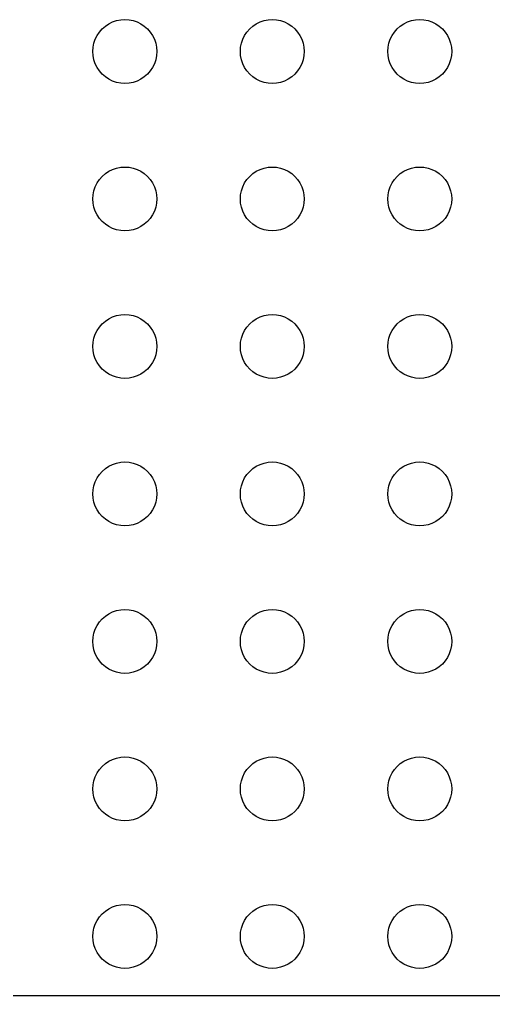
# Model space of a CAD drawing. Header units: metres. Extents: x -104 to 104, y -104 to 104.
# Drawn here: x -48.2 to 0, y -103.5 to -4.2 of the extents above; entities that cross this region are included whole.
import ezdxf

# ---------------------------------------------------------------- set-up
doc = ezdxf.new("R2010")
doc.units = ezdxf.units.M

msp = doc.modelspace()

# ---------------------------------------------------------------- linework, layer by layer
for p, q in [((-39.7981, -5.20189), (-39.4785, -4.9216)), ((-39.4785, -4.9216), (-39.125, -4.68541)), ((-39.125, -4.68541), (-38.7437, -4.49739)), ((-38.7437, -4.49739), (-38.3412, -4.36073)), ((-38.3412, -4.36073), (-37.9242, -4.2778)), ((-37.9242, -4.2778), (-37.5, -4.25)), ((-37.5, -4.25), (-37.0758, -4.2778)), ((-37.0758, -4.2778), (-36.6588, -4.36073)), ((-36.6588, -4.36073), (-36.2563, -4.49739)), ((-36.2563, -4.49739), (-35.875, -4.68541)), ((-35.875, -4.68541), (-35.5215, -4.9216)), ((-35.5215, -4.9216), (-35.2019, -5.20189)), ((-24.7981, -5.20189), (-24.4785, -4.9216)), ((-24.4785, -4.9216), (-24.125, -4.68541)), ((-24.125, -4.68541), (-23.7437, -4.49739)), ((-23.7437, -4.49739), (-23.3412, -4.36073)), ((-23.3412, -4.36073), (-22.9242, -4.2778)), ((-22.9242, -4.2778), (-22.5, -4.25)), ((-22.5, -4.25), (-22.0758, -4.2778)), ((-22.0758, -4.2778), (-21.6588, -4.36073)), ((-21.6588, -4.36073), (-21.2563, -4.49739)), ((-21.2563, -4.49739), (-20.875, -4.68541)), ((-20.875, -4.68541), (-20.5215, -4.9216)), ((-20.5215, -4.9216), (-20.2019, -5.20189)), ((-9.7981, -5.20189), (-9.47847, -4.9216)), ((-9.47847, -4.9216), (-9.125, -4.68541)), ((-9.125, -4.68541), (-8.74371, -4.49739)), ((-8.74371, -4.49739), (-8.34116, -4.36073)), ((-8.34116, -4.36073), (-7.92421, -4.2778)), ((-7.92421, -4.2778), (-7.5, -4.25)), ((-7.5, -4.25), (-7.07578, -4.2778)), ((-7.07578, -4.2778), (-6.65883, -4.36073)), ((-6.65883, -4.36073), (-6.25627, -4.49739)), ((-6.25627, -4.49739), (-5.875, -4.68541)), ((-5.875, -4.68541), (-5.52151, -4.9216)), ((-5.52151, -4.9216), (-5.20189, -5.20189)), ((-40.5026, -6.25627), (-40.3146, -5.875)), ((-40.3146, -5.875), (-40.0784, -5.52151)), ((-40.0784, -5.52151), (-39.7981, -5.20189)), ((-35.2019, -5.20189), (-34.9216, -5.52151)), ((-34.9216, -5.52151), (-34.6854, -5.875)), ((-34.6854, -5.875), (-34.4974, -6.25627)), ((-25.5026, -6.25627), (-25.3146, -5.875)), ((-25.3146, -5.875), (-25.0784, -5.52151)), ((-25.0784, -5.52151), (-24.7981, -5.20189)), ((-20.2019, -5.20189), (-19.9216, -5.52151)), ((-19.9216, -5.52151), (-19.6854, -5.875)), ((-19.6854, -5.875), (-19.4974, -6.25627)), ((-10.5026, -6.25627), (-10.3146, -5.875)), ((-10.3146, -5.875), (-10.0784, -5.52151)), ((-10.0784, -5.52151), (-9.7981, -5.20189)), ((-5.20189, -5.20189), (-4.9216, -5.52151)), ((-4.9216, -5.52151), (-4.68541, -5.875)), ((-4.68541, -5.875), (-4.49739, -6.25627)), ((-40.7222, -7.07578), (-40.6393, -6.65883)), ((-40.6393, -6.65883), (-40.5026, -6.25627)), ((-34.4974, -6.25627), (-34.3607, -6.65883)), ((-34.3607, -6.65883), (-34.2778, -7.07578)), ((-25.7222, -7.07578), (-25.6393, -6.65883)), ((-25.6393, -6.65883), (-25.5026, -6.25627)), ((-19.4974, -6.25627), (-19.3607, -6.65883)), ((-19.3607, -6.65883), (-19.2778, -7.07578)), ((-10.7222, -7.07578), (-10.6393, -6.65883)), ((-10.6393, -6.65883), (-10.5026, -6.25627)), ((-4.49739, -6.25627), (-4.36073, -6.65883)), ((-4.36073, -6.65883), (-4.2778, -7.07578)), ((-40.75, -7.5), (-40.7222, -7.07578)), ((-40.7222, -7.92421), (-40.75, -7.5)), ((-40.6393, -8.34116), (-40.7222, -7.92421)), ((-34.2778, -7.92421), (-34.3607, -8.34116)), ((-34.2778, -7.07578), (-34.25, -7.5)), ((-34.25, -7.5), (-34.2778, -7.92421)), ((-25.75, -7.5), (-25.7222, -7.07578)), ((-25.7222, -7.92421), (-25.75, -7.5)), ((-25.6393, -8.34116), (-25.7222, -7.92421)), ((-19.2778, -7.92421), (-19.3607, -8.34116)), ((-19.2778, -7.07578), (-19.25, -7.5)), ((-19.25, -7.5), (-19.2778, -7.92421)), ((-10.75, -7.5), (-10.7222, -7.07578)), ((-10.7222, -7.92421), (-10.75, -7.5)), ((-10.6393, -8.34116), (-10.7222, -7.92421)), ((-4.2778, -7.92421), (-4.36073, -8.34116)), ((-4.2778, -7.07578), (-4.25, -7.5)), ((-4.25, -7.5), (-4.2778, -7.92421)), ((-40.5026, -8.74371), (-40.6393, -8.34116)), ((-40.3146, -9.125), (-40.5026, -8.74371)), ((-34.4974, -8.74371), (-34.6854, -9.125)), ((-34.3607, -8.34116), (-34.4974, -8.74371)), ((-25.5026, -8.74371), (-25.6393, -8.34116)), ((-25.3146, -9.125), (-25.5026, -8.74371)), ((-19.4974, -8.74371), (-19.6854, -9.125)), ((-19.3607, -8.34116), (-19.4974, -8.74371)), ((-10.5026, -8.74371), (-10.6393, -8.34116)), ((-10.3146, -9.125), (-10.5026, -8.74371)), ((-4.49739, -8.74371), (-4.68541, -9.125)), ((-4.36073, -8.34116), (-4.49739, -8.74371)), ((-40.0784, -9.47847), (-40.3146, -9.125)), ((-39.7981, -9.7981), (-40.0784, -9.47847)), ((-39.4785, -10.0784), (-39.7981, -9.7981)), ((-35.2019, -9.7981), (-35.5215, -10.0784)), ((-34.9216, -9.47847), (-35.2019, -9.7981)), ((-34.6854, -9.125), (-34.9216, -9.47847)), ((-25.0784, -9.47847), (-25.3146, -9.125)), ((-24.7981, -9.7981), (-25.0784, -9.47847)), ((-24.4785, -10.0784), (-24.7981, -9.7981)), ((-20.2019, -9.7981), (-20.5215, -10.0784)), ((-19.9216, -9.47847), (-20.2019, -9.7981)), ((-19.6854, -9.125), (-19.9216, -9.47847)), ((-10.0784, -9.47847), (-10.3146, -9.125)), ((-9.7981, -9.7981), (-10.0784, -9.47847)), ((-9.47847, -10.0784), (-9.7981, -9.7981)), ((-5.20189, -9.7981), (-5.52151, -10.0784)), ((-4.9216, -9.47847), (-5.20189, -9.7981)), ((-4.68541, -9.125), (-4.9216, -9.47847)), ((-39.125, -10.3146), (-39.4785, -10.0784)), ((-38.7437, -10.5026), (-39.125, -10.3146)), ((-38.3412, -10.6393), (-38.7437, -10.5026)), ((-37.9242, -10.7222), (-38.3412, -10.6393)), ((-37.5, -10.75), (-37.9242, -10.7222)), ((-37.0758, -10.7222), (-37.5, -10.75)), ((-36.6588, -10.6393), (-37.0758, -10.7222)), ((-36.2563, -10.5026), (-36.6588, -10.6393)), ((-35.875, -10.3146), (-36.2563, -10.5026)), ((-35.5215, -10.0784), (-35.875, -10.3146)), ((-24.125, -10.3146), (-24.4785, -10.0784)), ((-23.7437, -10.5026), (-24.125, -10.3146)), ((-23.3412, -10.6393), (-23.7437, -10.5026)), ((-22.9242, -10.7222), (-23.3412, -10.6393)), ((-22.5, -10.75), (-22.9242, -10.7222)), ((-22.0758, -10.7222), (-22.5, -10.75)), ((-21.6588, -10.6393), (-22.0758, -10.7222)), ((-21.2563, -10.5026), (-21.6588, -10.6393)), ((-20.875, -10.3146), (-21.2563, -10.5026)), ((-20.5215, -10.0784), (-20.875, -10.3146)), ((-9.125, -10.3146), (-9.47847, -10.0784)), ((-8.74371, -10.5026), (-9.125, -10.3146)), ((-8.34116, -10.6393), (-8.74371, -10.5026)), ((-7.92421, -10.7222), (-8.34116, -10.6393)), ((-7.5, -10.75), (-7.92421, -10.7222)), ((-7.07578, -10.7222), (-7.5, -10.75)), ((-6.65883, -10.6393), (-7.07578, -10.7222)), ((-6.25627, -10.5026), (-6.65883, -10.6393)), ((-5.875, -10.3146), (-6.25627, -10.5026)), ((-5.52151, -10.0784), (-5.875, -10.3146)), ((-39.4785, -19.9216), (-39.125, -19.6854)), ((-39.125, -19.6854), (-38.7437, -19.4974)), ((-38.7437, -19.4974), (-38.3412, -19.3607)), ((-38.3412, -19.3607), (-37.9242, -19.2778)), ((-37.9242, -19.2778), (-37.5, -19.25)), ((-37.5, -19.25), (-37.0758, -19.2778)), ((-37.0758, -19.2778), (-36.6588, -19.3607)), ((-36.6588, -19.3607), (-36.2563, -19.4974)), ((-36.2563, -19.4974), (-35.875, -19.6854)), ((-35.875, -19.6854), (-35.5215, -19.9216)), ((-24.4785, -19.9216), (-24.125, -19.6854)), ((-24.125, -19.6854), (-23.7437, -19.4974)), ((-23.7437, -19.4974), (-23.3412, -19.3607)), ((-23.3412, -19.3607), (-22.9242, -19.2778)), ((-22.9242, -19.2778), (-22.5, -19.25)), ((-22.5, -19.25), (-22.0758, -19.2778)), ((-22.0758, -19.2778), (-21.6588, -19.3607)), ((-21.6588, -19.3607), (-21.2563, -19.4974)), ((-21.2563, -19.4974), (-20.875, -19.6854)), ((-20.875, -19.6854), (-20.5215, -19.9216)), ((-9.47847, -19.9216), (-9.125, -19.6854)), ((-9.125, -19.6854), (-8.74371, -19.4974)), ((-8.74371, -19.4974), (-8.34116, -19.3607)), ((-8.34116, -19.3607), (-7.92421, -19.2778)), ((-7.92421, -19.2778), (-7.5, -19.25)), ((-7.5, -19.25), (-7.07578, -19.2778)), ((-7.07578, -19.2778), (-6.65883, -19.3607)), ((-6.65883, -19.3607), (-6.25627, -19.4974)), ((-6.25627, -19.4974), (-5.875, -19.6854)), ((-5.875, -19.6854), (-5.52151, -19.9216)), ((-40.3146, -20.875), (-40.0784, -20.5215)), ((-40.0784, -20.5215), (-39.7981, -20.2019)), ((-39.7981, -20.2019), (-39.4785, -19.9216)), ((-35.5215, -19.9216), (-35.2019, -20.2019)), ((-35.2019, -20.2019), (-34.9216, -20.5215)), ((-34.9216, -20.5215), (-34.6854, -20.875)), ((-25.3146, -20.875), (-25.0784, -20.5215)), ((-25.0784, -20.5215), (-24.7981, -20.2019)), ((-24.7981, -20.2019), (-24.4785, -19.9216)), ((-20.5215, -19.9216), (-20.2019, -20.2019)), ((-20.2019, -20.2019), (-19.9216, -20.5215)), ((-19.9216, -20.5215), (-19.6854, -20.875)), ((-10.3146, -20.875), (-10.0784, -20.5215)), ((-10.0784, -20.5215), (-9.7981, -20.2019)), ((-9.7981, -20.2019), (-9.47847, -19.9216)), ((-5.52151, -19.9216), (-5.20189, -20.2019)), ((-5.20189, -20.2019), (-4.9216, -20.5215)), ((-4.9216, -20.5215), (-4.68541, -20.875)), ((-40.7222, -22.0758), (-40.6393, -21.6588)), ((-40.6393, -21.6588), (-40.5026, -21.2563)), ((-40.5026, -21.2563), (-40.3146, -20.875)), ((-34.6854, -20.875), (-34.4974, -21.2563)), ((-34.4974, -21.2563), (-34.3607, -21.6588)), ((-34.3607, -21.6588), (-34.2778, -22.0758)), ((-25.7222, -22.0758), (-25.6393, -21.6588)), ((-25.6393, -21.6588), (-25.5026, -21.2563)), ((-25.5026, -21.2563), (-25.3146, -20.875)), ((-19.6854, -20.875), (-19.4974, -21.2563)), ((-19.4974, -21.2563), (-19.3607, -21.6588)), ((-19.3607, -21.6588), (-19.2778, -22.0758)), ((-10.7222, -22.0758), (-10.6393, -21.6588)), ((-10.6393, -21.6588), (-10.5026, -21.2563)), ((-10.5026, -21.2563), (-10.3146, -20.875)), ((-4.68541, -20.875), (-4.49739, -21.2563)), ((-4.49739, -21.2563), (-4.36073, -21.6588)), ((-4.36073, -21.6588), (-4.2778, -22.0758)), ((-40.75, -22.5), (-40.7222, -22.0758)), ((-40.7222, -22.9242), (-40.75, -22.5)), ((-34.2778, -22.0758), (-34.25, -22.5)), ((-34.25, -22.5), (-34.2778, -22.9242)), ((-25.75, -22.5), (-25.7222, -22.0758)), ((-25.7222, -22.9242), (-25.75, -22.5)), ((-19.2778, -22.0758), (-19.25, -22.5)), ((-19.25, -22.5), (-19.2778, -22.9242)), ((-10.75, -22.5), (-10.7222, -22.0758)), ((-10.7222, -22.9242), (-10.75, -22.5)), ((-4.2778, -22.0758), (-4.25, -22.5)), ((-4.25, -22.5), (-4.2778, -22.9242)), ((-40.6393, -23.3412), (-40.7222, -22.9242)), ((-40.5026, -23.7437), (-40.6393, -23.3412)), ((-40.3146, -24.125), (-40.5026, -23.7437)), ((-34.4974, -23.7437), (-34.6854, -24.125)), ((-34.3607, -23.3412), (-34.4974, -23.7437)), ((-34.2778, -22.9242), (-34.3607, -23.3412)), ((-25.6393, -23.3412), (-25.7222, -22.9242)), ((-25.5026, -23.7437), (-25.6393, -23.3412)), ((-25.3146, -24.125), (-25.5026, -23.7437)), ((-19.4974, -23.7437), (-19.6854, -24.125)), ((-19.3607, -23.3412), (-19.4974, -23.7437)), ((-19.2778, -22.9242), (-19.3607, -23.3412)), ((-10.6393, -23.3412), (-10.7222, -22.9242)), ((-10.5026, -23.7437), (-10.6393, -23.3412)), ((-10.3146, -24.125), (-10.5026, -23.7437)), ((-4.49739, -23.7437), (-4.68541, -24.125)), ((-4.36073, -23.3412), (-4.49739, -23.7437)), ((-4.2778, -22.9242), (-4.36073, -23.3412)), ((-40.0784, -24.4785), (-40.3146, -24.125)), ((-39.7981, -24.7981), (-40.0784, -24.4785)), ((-39.4785, -25.0784), (-39.7981, -24.7981)), ((-35.2019, -24.7981), (-35.5215, -25.0784)), ((-34.9216, -24.4785), (-35.2019, -24.7981)), ((-34.6854, -24.125), (-34.9216, -24.4785)), ((-25.0784, -24.4785), (-25.3146, -24.125)), ((-24.7981, -24.7981), (-25.0784, -24.4785)), ((-24.4785, -25.0784), (-24.7981, -24.7981)), ((-20.2019, -24.7981), (-20.5215, -25.0784)), ((-19.9216, -24.4785), (-20.2019, -24.7981)), ((-19.6854, -24.125), (-19.9216, -24.4785)), ((-10.0784, -24.4785), (-10.3146, -24.125)), ((-9.7981, -24.7981), (-10.0784, -24.4785)), ((-9.47847, -25.0784), (-9.7981, -24.7981)), ((-5.20189, -24.7981), (-5.52151, -25.0784)), ((-4.9216, -24.4785), (-5.20189, -24.7981)), ((-4.68541, -24.125), (-4.9216, -24.4785)), ((-39.125, -25.3146), (-39.4785, -25.0784)), ((-38.7437, -25.5026), (-39.125, -25.3146)), ((-38.3412, -25.6393), (-38.7437, -25.5026)), ((-37.9242, -25.7222), (-38.3412, -25.6393)), ((-37.5, -25.75), (-37.9242, -25.7222)), ((-37.0758, -25.7222), (-37.5, -25.75)), ((-36.6588, -25.6393), (-37.0758, -25.7222)), ((-36.2563, -25.5026), (-36.6588, -25.6393)), ((-35.875, -25.3146), (-36.2563, -25.5026)), ((-35.5215, -25.0784), (-35.875, -25.3146)), ((-24.125, -25.3146), (-24.4785, -25.0784)), ((-23.7437, -25.5026), (-24.125, -25.3146)), ((-23.3412, -25.6393), (-23.7437, -25.5026)), ((-22.9242, -25.7222), (-23.3412, -25.6393)), ((-22.5, -25.75), (-22.9242, -25.7222)), ((-22.0758, -25.7222), (-22.5, -25.75)), ((-21.6588, -25.6393), (-22.0758, -25.7222)), ((-21.2563, -25.5026), (-21.6588, -25.6393)), ((-20.875, -25.3146), (-21.2563, -25.5026)), ((-20.5215, -25.0784), (-20.875, -25.3146)), ((-9.125, -25.3146), (-9.47847, -25.0784)), ((-8.74371, -25.5026), (-9.125, -25.3146)), ((-8.34116, -25.6393), (-8.74371, -25.5026)), ((-7.92421, -25.7222), (-8.34116, -25.6393)), ((-7.5, -25.75), (-7.92421, -25.7222)), ((-7.07578, -25.7222), (-7.5, -25.75)), ((-6.65883, -25.6393), (-7.07578, -25.7222)), ((-6.25627, -25.5026), (-6.65883, -25.6393)), ((-5.875, -25.3146), (-6.25627, -25.5026)), ((-5.52151, -25.0784), (-5.875, -25.3146)), ((-39.4785, -34.9216), (-39.125, -34.6854)), ((-39.125, -34.6854), (-38.7437, -34.4974)), ((-38.7437, -34.4974), (-38.3412, -34.3607)), ((-38.3412, -34.3607), (-37.9242, -34.2778)), ((-37.9242, -34.2778), (-37.5, -34.25)), ((-37.5, -34.25), (-37.0758, -34.2778)), ((-37.0758, -34.2778), (-36.6588, -34.3607)), ((-36.6588, -34.3607), (-36.2563, -34.4974)), ((-36.2563, -34.4974), (-35.875, -34.6854)), ((-35.875, -34.6854), (-35.5215, -34.9216)), ((-24.4785, -34.9216), (-24.125, -34.6854)), ((-24.125, -34.6854), (-23.7437, -34.4974)), ((-23.7437, -34.4974), (-23.3412, -34.3607)), ((-23.3412, -34.3607), (-22.9242, -34.2778)), ((-22.9242, -34.2778), (-22.5, -34.25)), ((-22.5, -34.25), (-22.0758, -34.2778)), ((-22.0758, -34.2778), (-21.6588, -34.3607)), ((-21.6588, -34.3607), (-21.2563, -34.4974)), ((-21.2563, -34.4974), (-20.875, -34.6854)), ((-20.875, -34.6854), (-20.5215, -34.9216)), ((-9.47847, -34.9216), (-9.125, -34.6854)), ((-9.125, -34.6854), (-8.74371, -34.4974)), ((-8.74371, -34.4974), (-8.34116, -34.3607)), ((-8.34116, -34.3607), (-7.92421, -34.2778)), ((-7.92421, -34.2778), (-7.5, -34.25)), ((-7.5, -34.25), (-7.07578, -34.2778)), ((-7.07578, -34.2778), (-6.65883, -34.3607)), ((-6.65883, -34.3607), (-6.25627, -34.4974)), ((-6.25627, -34.4974), (-5.875, -34.6854)), ((-5.875, -34.6854), (-5.52151, -34.9216)), ((-40.3146, -35.875), (-40.0784, -35.5215)), ((-40.0784, -35.5215), (-39.7981, -35.2019)), ((-39.7981, -35.2019), (-39.4785, -34.9216)), ((-35.5215, -34.9216), (-35.2019, -35.2019)), ((-35.2019, -35.2019), (-34.9216, -35.5215)), ((-34.9216, -35.5215), (-34.6854, -35.875)), ((-25.3146, -35.875), (-25.0784, -35.5215)), ((-25.0784, -35.5215), (-24.7981, -35.2019)), ((-24.7981, -35.2019), (-24.4785, -34.9216)), ((-20.5215, -34.9216), (-20.2019, -35.2019)), ((-20.2019, -35.2019), (-19.9216, -35.5215)), ((-19.9216, -35.5215), (-19.6854, -35.875)), ((-10.3146, -35.875), (-10.0784, -35.5215)), ((-10.0784, -35.5215), (-9.7981, -35.2019)), ((-9.7981, -35.2019), (-9.47847, -34.9216)), ((-5.52151, -34.9216), (-5.20189, -35.2019)), ((-5.20189, -35.2019), (-4.9216, -35.5215)), ((-4.9216, -35.5215), (-4.68541, -35.875)), ((-40.7222, -37.0758), (-40.6393, -36.6588)), ((-40.6393, -36.6588), (-40.5026, -36.2563)), ((-40.5026, -36.2563), (-40.3146, -35.875)), ((-34.6854, -35.875), (-34.4974, -36.2563)), ((-34.4974, -36.2563), (-34.3607, -36.6588)), ((-34.3607, -36.6588), (-34.2778, -37.0758)), ((-25.7222, -37.0758), (-25.6393, -36.6588)), ((-25.6393, -36.6588), (-25.5026, -36.2563)), ((-25.5026, -36.2563), (-25.3146, -35.875)), ((-19.6854, -35.875), (-19.4974, -36.2563)), ((-19.4974, -36.2563), (-19.3607, -36.6588)), ((-19.3607, -36.6588), (-19.2778, -37.0758)), ((-10.7222, -37.0758), (-10.6393, -36.6588)), ((-10.6393, -36.6588), (-10.5026, -36.2563)), ((-10.5026, -36.2563), (-10.3146, -35.875)), ((-4.68541, -35.875), (-4.49739, -36.2563)), ((-4.49739, -36.2563), (-4.36073, -36.6588)), ((-4.36073, -36.6588), (-4.2778, -37.0758)), ((-40.75, -37.5), (-40.7222, -37.0758)), ((-40.7222, -37.9242), (-40.75, -37.5)), ((-34.2778, -37.0758), (-34.25, -37.5)), ((-34.25, -37.5), (-34.2778, -37.9242)), ((-25.75, -37.5), (-25.7222, -37.0758)), ((-25.7222, -37.9242), (-25.75, -37.5)), ((-19.2778, -37.0758), (-19.25, -37.5)), ((-19.25, -37.5), (-19.2778, -37.9242)), ((-10.75, -37.5), (-10.7222, -37.0758)), ((-10.7222, -37.9242), (-10.75, -37.5)), ((-4.2778, -37.0758), (-4.25, -37.5)), ((-4.25, -37.5), (-4.2778, -37.9242)), ((-40.6393, -38.3412), (-40.7222, -37.9242)), ((-40.5026, -38.7437), (-40.6393, -38.3412)), ((-34.3607, -38.3412), (-34.4974, -38.7437)), ((-34.2778, -37.9242), (-34.3607, -38.3412)), ((-25.6393, -38.3412), (-25.7222, -37.9242)), ((-25.5026, -38.7437), (-25.6393, -38.3412)), ((-19.3607, -38.3412), (-19.4974, -38.7437)), ((-19.2778, -37.9242), (-19.3607, -38.3412)), ((-10.6393, -38.3412), (-10.7222, -37.9242)), ((-10.5026, -38.7437), (-10.6393, -38.3412)), ((-4.36073, -38.3412), (-4.49739, -38.7437)), ((-4.2778, -37.9242), (-4.36073, -38.3412)), ((-40.3146, -39.125), (-40.5026, -38.7437)), ((-40.0784, -39.4785), (-40.3146, -39.125)), ((-39.7981, -39.7981), (-40.0784, -39.4785)), ((-34.9216, -39.4785), (-35.2019, -39.7981)), ((-34.6854, -39.125), (-34.9216, -39.4785)), ((-34.4974, -38.7437), (-34.6854, -39.125)), ((-25.3146, -39.125), (-25.5026, -38.7437)), ((-25.0784, -39.4785), (-25.3146, -39.125)), ((-24.7981, -39.7981), (-25.0784, -39.4785)), ((-19.9216, -39.4785), (-20.2019, -39.7981)), ((-19.6854, -39.125), (-19.9216, -39.4785)), ((-19.4974, -38.7437), (-19.6854, -39.125)), ((-10.3146, -39.125), (-10.5026, -38.7437)), ((-10.0784, -39.4785), (-10.3146, -39.125)), ((-9.7981, -39.7981), (-10.0784, -39.4785)), ((-4.9216, -39.4785), (-5.20189, -39.7981)), ((-4.68541, -39.125), (-4.9216, -39.4785)), ((-4.49739, -38.7437), (-4.68541, -39.125)), ((-39.4785, -40.0784), (-39.7981, -39.7981)), ((-39.125, -40.3146), (-39.4785, -40.0784)), ((-38.7437, -40.5026), (-39.125, -40.3146)), ((-38.3412, -40.6393), (-38.7437, -40.5026)), ((-37.9242, -40.7222), (-38.3412, -40.6393)), ((-36.6588, -40.6393), (-37.0758, -40.7222)), ((-36.2563, -40.5026), (-36.6588, -40.6393)), ((-35.875, -40.3146), (-36.2563, -40.5026)), ((-35.5215, -40.0784), (-35.875, -40.3146)), ((-35.2019, -39.7981), (-35.5215, -40.0784)), ((-24.4785, -40.0784), (-24.7981, -39.7981)), ((-24.125, -40.3146), (-24.4785, -40.0784)), ((-23.7437, -40.5026), (-24.125, -40.3146)), ((-23.3412, -40.6393), (-23.7437, -40.5026)), ((-22.9242, -40.7222), (-23.3412, -40.6393)), ((-21.6588, -40.6393), (-22.0758, -40.7222)), ((-21.2563, -40.5026), (-21.6588, -40.6393)), ((-20.875, -40.3146), (-21.2563, -40.5026)), ((-20.5215, -40.0784), (-20.875, -40.3146)), ((-20.2019, -39.7981), (-20.5215, -40.0784)), ((-9.47847, -40.0784), (-9.7981, -39.7981)), ((-9.125, -40.3146), (-9.47847, -40.0784)), ((-8.74371, -40.5026), (-9.125, -40.3146)), ((-8.34116, -40.6393), (-8.74371, -40.5026)), ((-7.92421, -40.7222), (-8.34116, -40.6393)), ((-6.65883, -40.6393), (-7.07578, -40.7222)), ((-6.25627, -40.5026), (-6.65883, -40.6393)), ((-5.875, -40.3146), (-6.25627, -40.5026)), ((-5.52151, -40.0784), (-5.875, -40.3146)), ((-5.20189, -39.7981), (-5.52151, -40.0784)), ((-37.5, -40.75), (-37.9242, -40.7222)), ((-37.0758, -40.7222), (-37.5, -40.75)), ((-22.5, -40.75), (-22.9242, -40.7222)), ((-22.0758, -40.7222), (-22.5, -40.75)), ((-7.5, -40.75), (-7.92421, -40.7222)), ((-7.07578, -40.7222), (-7.5, -40.75)), ((-39.125, -49.6854), (-38.7437, -49.4974)), ((-38.7437, -49.4974), (-38.3412, -49.3607)), ((-38.3412, -49.3607), (-37.9242, -49.2778)), ((-37.9242, -49.2778), (-37.5, -49.25)), ((-37.5, -49.25), (-37.0758, -49.2778)), ((-37.0758, -49.2778), (-36.6588, -49.3607)), ((-36.6588, -49.3607), (-36.2563, -49.4974)), ((-36.2563, -49.4974), (-35.875, -49.6854)), ((-24.125, -49.6854), (-23.7437, -49.4974)), ((-23.7437, -49.4974), (-23.3412, -49.3607)), ((-23.3412, -49.3607), (-22.9242, -49.2778)), ((-22.9242, -49.2778), (-22.5, -49.25)), ((-22.5, -49.25), (-22.0758, -49.2778)), ((-22.0758, -49.2778), (-21.6588, -49.3607)), ((-21.6588, -49.3607), (-21.2563, -49.4974)), ((-21.2563, -49.4974), (-20.875, -49.6854)), ((-9.125, -49.6854), (-8.74371, -49.4974)), ((-8.74371, -49.4974), (-8.34116, -49.3607)), ((-8.34116, -49.3607), (-7.92421, -49.2778)), ((-7.92421, -49.2778), (-7.5, -49.25)), ((-7.5, -49.25), (-7.07578, -49.2778)), ((-7.07578, -49.2778), (-6.65883, -49.3607)), ((-6.65883, -49.3607), (-6.25627, -49.4974)), ((-6.25627, -49.4974), (-5.875, -49.6854)), ((-40.3146, -50.875), (-40.0784, -50.5215)), ((-40.0784, -50.5215), (-39.7981, -50.2019)), ((-39.7981, -50.2019), (-39.4785, -49.9216)), ((-39.4785, -49.9216), (-39.125, -49.6854)), ((-35.875, -49.6854), (-35.5215, -49.9216)), ((-35.5215, -49.9216), (-35.2019, -50.2019)), ((-35.2019, -50.2019), (-34.9216, -50.5215)), ((-34.9216, -50.5215), (-34.6854, -50.875)), ((-25.3146, -50.875), (-25.0784, -50.5215)), ((-25.0784, -50.5215), (-24.7981, -50.2019)), ((-24.7981, -50.2019), (-24.4785, -49.9216)), ((-24.4785, -49.9216), (-24.125, -49.6854)), ((-20.875, -49.6854), (-20.5215, -49.9216)), ((-20.5215, -49.9216), (-20.2019, -50.2019)), ((-20.2019, -50.2019), (-19.9216, -50.5215)), ((-19.9216, -50.5215), (-19.6854, -50.875)), ((-10.3146, -50.875), (-10.0784, -50.5215)), ((-10.0784, -50.5215), (-9.7981, -50.2019)), ((-9.7981, -50.2019), (-9.47847, -49.9216)), ((-9.47847, -49.9216), (-9.125, -49.6854)), ((-5.875, -49.6854), (-5.52151, -49.9216)), ((-5.52151, -49.9216), (-5.20189, -50.2019)), ((-5.20189, -50.2019), (-4.9216, -50.5215)), ((-4.9216, -50.5215), (-4.68541, -50.875)), ((-40.6393, -51.6588), (-40.5026, -51.2563)), ((-40.5026, -51.2563), (-40.3146, -50.875)), ((-34.6854, -50.875), (-34.4974, -51.2563)), ((-34.4974, -51.2563), (-34.3607, -51.6588)), ((-25.6393, -51.6588), (-25.5026, -51.2563)), ((-25.5026, -51.2563), (-25.3146, -50.875)), ((-19.6854, -50.875), (-19.4974, -51.2563)), ((-19.4974, -51.2563), (-19.3607, -51.6588)), ((-10.6393, -51.6588), (-10.5026, -51.2563)), ((-10.5026, -51.2563), (-10.3146, -50.875)), ((-4.68541, -50.875), (-4.49739, -51.2563)), ((-4.49739, -51.2563), (-4.36073, -51.6588)), ((-40.75, -52.5), (-40.7222, -52.0758)), ((-40.7222, -52.9242), (-40.75, -52.5)), ((-40.7222, -52.0758), (-40.6393, -51.6588)), ((-34.3607, -51.6588), (-34.2778, -52.0758)), ((-34.2778, -52.0758), (-34.25, -52.5)), ((-34.25, -52.5), (-34.2778, -52.9242)), ((-25.75, -52.5), (-25.7222, -52.0758)), ((-25.7222, -52.9242), (-25.75, -52.5)), ((-25.7222, -52.0758), (-25.6393, -51.6588)), ((-19.3607, -51.6588), (-19.2778, -52.0758)), ((-19.2778, -52.0758), (-19.25, -52.5)), ((-19.25, -52.5), (-19.2778, -52.9242)), ((-10.75, -52.5), (-10.7222, -52.0758)), ((-10.7222, -52.9242), (-10.75, -52.5)), ((-10.7222, -52.0758), (-10.6393, -51.6588)), ((-4.36073, -51.6588), (-4.2778, -52.0758)), ((-4.2778, -52.0758), (-4.25, -52.5)), ((-4.25, -52.5), (-4.2778, -52.9242)), ((-40.6393, -53.3412), (-40.7222, -52.9242)), ((-40.5026, -53.7437), (-40.6393, -53.3412)), ((-34.3607, -53.3412), (-34.4974, -53.7437)), ((-34.2778, -52.9242), (-34.3607, -53.3412)), ((-25.6393, -53.3412), (-25.7222, -52.9242)), ((-25.5026, -53.7437), (-25.6393, -53.3412)), ((-19.3607, -53.3412), (-19.4974, -53.7437)), ((-19.2778, -52.9242), (-19.3607, -53.3412)), ((-10.6393, -53.3412), (-10.7222, -52.9242)), ((-10.5026, -53.7437), (-10.6393, -53.3412)), ((-4.36073, -53.3412), (-4.49739, -53.7437)), ((-4.2778, -52.9242), (-4.36073, -53.3412)), ((-40.3146, -54.125), (-40.5026, -53.7437)), ((-40.0784, -54.4785), (-40.3146, -54.125)), ((-39.7981, -54.7981), (-40.0784, -54.4785)), ((-34.9216, -54.4785), (-35.2019, -54.7981)), ((-34.6854, -54.125), (-34.9216, -54.4785)), ((-34.4974, -53.7437), (-34.6854, -54.125)), ((-25.3146, -54.125), (-25.5026, -53.7437)), ((-25.0784, -54.4785), (-25.3146, -54.125)), ((-24.7981, -54.7981), (-25.0784, -54.4785)), ((-19.9216, -54.4785), (-20.2019, -54.7981)), ((-19.6854, -54.125), (-19.9216, -54.4785)), ((-19.4974, -53.7437), (-19.6854, -54.125)), ((-10.3146, -54.125), (-10.5026, -53.7437)), ((-10.0784, -54.4785), (-10.3146, -54.125)), ((-9.7981, -54.7981), (-10.0784, -54.4785)), ((-4.9216, -54.4785), (-5.20189, -54.7981)), ((-4.68541, -54.125), (-4.9216, -54.4785)), ((-4.49739, -53.7437), (-4.68541, -54.125)), ((-39.4785, -55.0784), (-39.7981, -54.7981)), ((-39.125, -55.3146), (-39.4785, -55.0784)), ((-38.7437, -55.5026), (-39.125, -55.3146)), ((-38.3412, -55.6393), (-38.7437, -55.5026)), ((-36.2563, -55.5026), (-36.6588, -55.6393)), ((-35.875, -55.3146), (-36.2563, -55.5026)), ((-35.5215, -55.0784), (-35.875, -55.3146)), ((-35.2019, -54.7981), (-35.5215, -55.0784)), ((-24.4785, -55.0784), (-24.7981, -54.7981)), ((-24.125, -55.3146), (-24.4785, -55.0784)), ((-23.7437, -55.5026), (-24.125, -55.3146)), ((-23.3412, -55.6393), (-23.7437, -55.5026)), ((-21.2563, -55.5026), (-21.6588, -55.6393)), ((-20.875, -55.3146), (-21.2563, -55.5026)), ((-20.5215, -55.0784), (-20.875, -55.3146)), ((-20.2019, -54.7981), (-20.5215, -55.0784)), ((-9.47847, -55.0784), (-9.7981, -54.7981)), ((-9.125, -55.3146), (-9.47847, -55.0784)), ((-8.74371, -55.5026), (-9.125, -55.3146)), ((-8.34116, -55.6393), (-8.74371, -55.5026)), ((-6.25627, -55.5026), (-6.65883, -55.6393)), ((-5.875, -55.3146), (-6.25627, -55.5026)), ((-5.52151, -55.0784), (-5.875, -55.3146)), ((-5.20189, -54.7981), (-5.52151, -55.0784)), ((-37.9242, -55.7222), (-38.3412, -55.6393)), ((-37.5, -55.75), (-37.9242, -55.7222)), ((-37.0758, -55.7222), (-37.5, -55.75)), ((-36.6588, -55.6393), (-37.0758, -55.7222)), ((-22.9242, -55.7222), (-23.3412, -55.6393)), ((-22.5, -55.75), (-22.9242, -55.7222)), ((-22.0758, -55.7222), (-22.5, -55.75)), ((-21.6588, -55.6393), (-22.0758, -55.7222)), ((-7.92421, -55.7222), (-8.34116, -55.6393)), ((-7.5, -55.75), (-7.92421, -55.7222)), ((-7.07578, -55.7222), (-7.5, -55.75)), ((-6.65883, -55.6393), (-7.07578, -55.7222)), ((-39.125, -64.6854), (-38.7437, -64.4974)), ((-38.7437, -64.4974), (-38.3412, -64.3607)), ((-38.3412, -64.3607), (-37.9242, -64.2778)), ((-37.9242, -64.2778), (-37.5, -64.25)), ((-37.5, -64.25), (-37.0758, -64.2778)), ((-37.0758, -64.2778), (-36.6588, -64.3607)), ((-36.6588, -64.3607), (-36.2563, -64.4974)), ((-36.2563, -64.4974), (-35.875, -64.6854)), ((-24.125, -64.6854), (-23.7437, -64.4974)), ((-23.7437, -64.4974), (-23.3412, -64.3607)), ((-23.3412, -64.3607), (-22.9242, -64.2778)), ((-22.9242, -64.2778), (-22.5, -64.25)), ((-22.5, -64.25), (-22.0758, -64.2778)), ((-22.0758, -64.2778), (-21.6588, -64.3607)), ((-21.6588, -64.3607), (-21.2563, -64.4974)), ((-21.2563, -64.4974), (-20.875, -64.6854)), ((-9.125, -64.6854), (-8.74371, -64.4974)), ((-8.74371, -64.4974), (-8.34116, -64.3607)), ((-8.34116, -64.3607), (-7.92421, -64.2778)), ((-7.92421, -64.2778), (-7.5, -64.25)), ((-7.5, -64.25), (-7.07578, -64.2778)), ((-7.07578, -64.2778), (-6.65883, -64.3607)), ((-6.65883, -64.3607), (-6.25627, -64.4974)), ((-6.25627, -64.4974), (-5.875, -64.6854)), ((-40.0784, -65.5215), (-39.7981, -65.2019)), ((-39.7981, -65.2019), (-39.4785, -64.9216)), ((-39.4785, -64.9216), (-39.125, -64.6854)), ((-35.875, -64.6854), (-35.5215, -64.9216)), ((-35.5215, -64.9216), (-35.2019, -65.2019)), ((-35.2019, -65.2019), (-34.9216, -65.5215)), ((-25.0784, -65.5215), (-24.7981, -65.2019)), ((-24.7981, -65.2019), (-24.4785, -64.9216)), ((-24.4785, -64.9216), (-24.125, -64.6854)), ((-20.875, -64.6854), (-20.5215, -64.9216)), ((-20.5215, -64.9216), (-20.2019, -65.2019)), ((-20.2019, -65.2019), (-19.9216, -65.5215)), ((-10.0784, -65.5215), (-9.7981, -65.2019)), ((-9.7981, -65.2019), (-9.47847, -64.9216)), ((-9.47847, -64.9216), (-9.125, -64.6854)), ((-5.875, -64.6854), (-5.52151, -64.9216)), ((-5.52151, -64.9216), (-5.20189, -65.2019)), ((-5.20189, -65.2019), (-4.9216, -65.5215)), ((-40.6393, -66.6588), (-40.5026, -66.2563)), ((-40.5026, -66.2563), (-40.3146, -65.875)), ((-40.3146, -65.875), (-40.0784, -65.5215)), ((-34.9216, -65.5215), (-34.6854, -65.875)), ((-34.6854, -65.875), (-34.4974, -66.2563)), ((-34.4974, -66.2563), (-34.3607, -66.6588)), ((-25.6393, -66.6588), (-25.5026, -66.2563)), ((-25.5026, -66.2563), (-25.3146, -65.875)), ((-25.3146, -65.875), (-25.0784, -65.5215)), ((-19.9216, -65.5215), (-19.6854, -65.875)), ((-19.6854, -65.875), (-19.4974, -66.2563)), ((-19.4974, -66.2563), (-19.3607, -66.6588)), ((-10.6393, -66.6588), (-10.5026, -66.2563)), ((-10.5026, -66.2563), (-10.3146, -65.875)), ((-10.3146, -65.875), (-10.0784, -65.5215)), ((-4.9216, -65.5215), (-4.68541, -65.875)), ((-4.68541, -65.875), (-4.49739, -66.2563)), ((-4.49739, -66.2563), (-4.36073, -66.6588)), ((-40.75, -67.5), (-40.7222, -67.0758)), ((-40.7222, -67.0758), (-40.6393, -66.6588)), ((-34.3607, -66.6588), (-34.2778, -67.0758)), ((-34.2778, -67.0758), (-34.25, -67.5)), ((-25.75, -67.5), (-25.7222, -67.0758)), ((-25.7222, -67.0758), (-25.6393, -66.6588)), ((-19.3607, -66.6588), (-19.2778, -67.0758)), ((-19.2778, -67.0758), (-19.25, -67.5)), ((-10.75, -67.5), (-10.7222, -67.0758)), ((-10.7222, -67.0758), (-10.6393, -66.6588)), ((-4.36073, -66.6588), (-4.2778, -67.0758)), ((-4.2778, -67.0758), (-4.25, -67.5)), ((-40.7222, -67.9242), (-40.75, -67.5)), ((-40.6393, -68.3412), (-40.7222, -67.9242)), ((-40.5026, -68.7437), (-40.6393, -68.3412)), ((-34.3607, -68.3412), (-34.4974, -68.7437)), ((-34.2778, -67.9242), (-34.3607, -68.3412)), ((-34.25, -67.5), (-34.2778, -67.9242)), ((-25.7222, -67.9242), (-25.75, -67.5)), ((-25.6393, -68.3412), (-25.7222, -67.9242)), ((-25.5026, -68.7437), (-25.6393, -68.3412)), ((-19.3607, -68.3412), (-19.4974, -68.7437)), ((-19.2778, -67.9242), (-19.3607, -68.3412)), ((-19.25, -67.5), (-19.2778, -67.9242)), ((-10.7222, -67.9242), (-10.75, -67.5)), ((-10.6393, -68.3412), (-10.7222, -67.9242)), ((-10.5026, -68.7437), (-10.6393, -68.3412)), ((-4.36073, -68.3412), (-4.49739, -68.7437)), ((-4.2778, -67.9242), (-4.36073, -68.3412)), ((-4.25, -67.5), (-4.2778, -67.9242)), ((-40.3146, -69.125), (-40.5026, -68.7437)), ((-40.0784, -69.4785), (-40.3146, -69.125)), ((-39.7981, -69.7981), (-40.0784, -69.4785)), ((-34.9216, -69.4785), (-35.2019, -69.7981)), ((-34.6854, -69.125), (-34.9216, -69.4785)), ((-34.4974, -68.7437), (-34.6854, -69.125)), ((-25.3146, -69.125), (-25.5026, -68.7437)), ((-25.0784, -69.4785), (-25.3146, -69.125)), ((-24.7981, -69.7981), (-25.0784, -69.4785)), ((-19.9216, -69.4785), (-20.2019, -69.7981)), ((-19.6854, -69.125), (-19.9216, -69.4785)), ((-19.4974, -68.7437), (-19.6854, -69.125)), ((-10.3146, -69.125), (-10.5026, -68.7437)), ((-10.0784, -69.4785), (-10.3146, -69.125)), ((-9.7981, -69.7981), (-10.0784, -69.4785)), ((-4.9216, -69.4785), (-5.20189, -69.7981)), ((-4.68541, -69.125), (-4.9216, -69.4785)), ((-4.49739, -68.7437), (-4.68541, -69.125)), ((-39.4785, -70.0784), (-39.7981, -69.7981)), ((-39.125, -70.3146), (-39.4785, -70.0784)), ((-38.7437, -70.5026), (-39.125, -70.3146)), ((-35.875, -70.3146), (-36.2563, -70.5026)), ((-35.5215, -70.0784), (-35.875, -70.3146)), ((-35.2019, -69.7981), (-35.5215, -70.0784)), ((-24.4785, -70.0784), (-24.7981, -69.7981)), ((-24.125, -70.3146), (-24.4785, -70.0784)), ((-23.7437, -70.5026), (-24.125, -70.3146)), ((-20.875, -70.3146), (-21.2563, -70.5026)), ((-20.5215, -70.0784), (-20.875, -70.3146)), ((-20.2019, -69.7981), (-20.5215, -70.0784)), ((-9.47847, -70.0784), (-9.7981, -69.7981)), ((-9.125, -70.3146), (-9.47847, -70.0784)), ((-8.74371, -70.5026), (-9.125, -70.3146)), ((-5.875, -70.3146), (-6.25627, -70.5026)), ((-5.52151, -70.0784), (-5.875, -70.3146)), ((-5.20189, -69.7981), (-5.52151, -70.0784)), ((-38.3412, -70.6393), (-38.7437, -70.5026)), ((-37.9242, -70.7222), (-38.3412, -70.6393)), ((-37.5, -70.75), (-37.9242, -70.7222)), ((-37.0758, -70.7222), (-37.5, -70.75)), ((-36.6588, -70.6393), (-37.0758, -70.7222)), ((-36.2563, -70.5026), (-36.6588, -70.6393)), ((-23.3412, -70.6393), (-23.7437, -70.5026)), ((-22.9242, -70.7222), (-23.3412, -70.6393)), ((-22.5, -70.75), (-22.9242, -70.7222)), ((-22.0758, -70.7222), (-22.5, -70.75)), ((-21.6588, -70.6393), (-22.0758, -70.7222)), ((-21.2563, -70.5026), (-21.6588, -70.6393)), ((-8.34116, -70.6393), (-8.74371, -70.5026)), ((-7.92421, -70.7222), (-8.34116, -70.6393)), ((-7.5, -70.75), (-7.92421, -70.7222)), ((-7.07578, -70.7222), (-7.5, -70.75)), ((-6.65883, -70.6393), (-7.07578, -70.7222)), ((-6.25627, -70.5026), (-6.65883, -70.6393)), ((-38.7437, -79.4974), (-38.3412, -79.3607)), ((-38.3412, -79.3607), (-37.9242, -79.2778)), ((-37.9242, -79.2778), (-37.5, -79.25)), ((-37.5, -79.25), (-37.0758, -79.2778)), ((-37.0758, -79.2778), (-36.6588, -79.3607)), ((-36.6588, -79.3607), (-36.2563, -79.4974)), ((-23.7437, -79.4974), (-23.3412, -79.3607)), ((-23.3412, -79.3607), (-22.9242, -79.2778)), ((-22.9242, -79.2778), (-22.5, -79.25)), ((-22.5, -79.25), (-22.0758, -79.2778)), ((-22.0758, -79.2778), (-21.6588, -79.3607)), ((-21.6588, -79.3607), (-21.2563, -79.4974)), ((-8.74371, -79.4974), (-8.34116, -79.3607)), ((-8.34116, -79.3607), (-7.92421, -79.2778)), ((-7.92421, -79.2778), (-7.5, -79.25)), ((-7.5, -79.25), (-7.07578, -79.2778)), ((-7.07578, -79.2778), (-6.65883, -79.3607)), ((-6.65883, -79.3607), (-6.25627, -79.4974)), ((-40.0784, -80.5215), (-39.7981, -80.2019)), ((-39.7981, -80.2019), (-39.4785, -79.9216)), ((-39.4785, -79.9216), (-39.125, -79.6854)), ((-39.125, -79.6854), (-38.7437, -79.4974)), ((-36.2563, -79.4974), (-35.875, -79.6854)), ((-35.875, -79.6854), (-35.5215, -79.9216)), ((-35.5215, -79.9216), (-35.2019, -80.2019)), ((-35.2019, -80.2019), (-34.9216, -80.5215)), ((-25.0784, -80.5215), (-24.7981, -80.2019)), ((-24.7981, -80.2019), (-24.4785, -79.9216)), ((-24.4785, -79.9216), (-24.125, -79.6854)), ((-24.125, -79.6854), (-23.7437, -79.4974)), ((-21.2563, -79.4974), (-20.875, -79.6854)), ((-20.875, -79.6854), (-20.5215, -79.9216)), ((-20.5215, -79.9216), (-20.2019, -80.2019)), ((-20.2019, -80.2019), (-19.9216, -80.5215)), ((-10.0784, -80.5215), (-9.7981, -80.2019)), ((-9.7981, -80.2019), (-9.47847, -79.9216)), ((-9.47847, -79.9216), (-9.125, -79.6854)), ((-9.125, -79.6854), (-8.74371, -79.4974)), ((-6.25627, -79.4974), (-5.875, -79.6854)), ((-5.875, -79.6854), (-5.52151, -79.9216)), ((-5.52151, -79.9216), (-5.20189, -80.2019)), ((-5.20189, -80.2019), (-4.9216, -80.5215)), ((-40.6393, -81.6588), (-40.5026, -81.2563)), ((-40.5026, -81.2563), (-40.3146, -80.875)), ((-40.3146, -80.875), (-40.0784, -80.5215)), ((-34.9216, -80.5215), (-34.6854, -80.875)), ((-34.6854, -80.875), (-34.4974, -81.2563)), ((-34.4974, -81.2563), (-34.3607, -81.6588)), ((-25.6393, -81.6588), (-25.5026, -81.2563)), ((-25.5026, -81.2563), (-25.3146, -80.875)), ((-25.3146, -80.875), (-25.0784, -80.5215)), ((-19.9216, -80.5215), (-19.6854, -80.875)), ((-19.6854, -80.875), (-19.4974, -81.2563)), ((-19.4974, -81.2563), (-19.3607, -81.6588)), ((-10.6393, -81.6588), (-10.5026, -81.2563)), ((-10.5026, -81.2563), (-10.3146, -80.875)), ((-10.3146, -80.875), (-10.0784, -80.5215)), ((-4.9216, -80.5215), (-4.68541, -80.875)), ((-4.68541, -80.875), (-4.49739, -81.2563)), ((-4.49739, -81.2563), (-4.36073, -81.6588)), ((-40.75, -82.5), (-40.7222, -82.0758)), ((-40.7222, -82.0758), (-40.6393, -81.6588)), ((-34.3607, -81.6588), (-34.2778, -82.0758)), ((-34.2778, -82.0758), (-34.25, -82.5)), ((-25.75, -82.5), (-25.7222, -82.0758)), ((-25.7222, -82.0758), (-25.6393, -81.6588)), ((-19.3607, -81.6588), (-19.2778, -82.0758)), ((-19.2778, -82.0758), (-19.25, -82.5)), ((-10.75, -82.5), (-10.7222, -82.0758)), ((-10.7222, -82.0758), (-10.6393, -81.6588)), ((-4.36073, -81.6588), (-4.2778, -82.0758)), ((-4.2778, -82.0758), (-4.25, -82.5)), ((-40.7222, -82.9242), (-40.75, -82.5)), ((-40.6393, -83.3412), (-40.7222, -82.9242)), ((-40.5026, -83.7437), (-40.6393, -83.3412)), ((-34.3607, -83.3412), (-34.4974, -83.7437)), ((-34.2778, -82.9242), (-34.3607, -83.3412)), ((-34.25, -82.5), (-34.2778, -82.9242)), ((-25.7222, -82.9242), (-25.75, -82.5)), ((-25.6393, -83.3412), (-25.7222, -82.9242)), ((-25.5026, -83.7437), (-25.6393, -83.3412)), ((-19.3607, -83.3412), (-19.4974, -83.7437)), ((-19.2778, -82.9242), (-19.3607, -83.3412)), ((-19.25, -82.5), (-19.2778, -82.9242)), ((-10.7222, -82.9242), (-10.75, -82.5)), ((-10.6393, -83.3412), (-10.7222, -82.9242)), ((-10.5026, -83.7437), (-10.6393, -83.3412)), ((-4.36073, -83.3412), (-4.49739, -83.7437)), ((-4.2778, -82.9242), (-4.36073, -83.3412)), ((-4.25, -82.5), (-4.2778, -82.9242)), ((-40.3146, -84.125), (-40.5026, -83.7437)), ((-40.0784, -84.4785), (-40.3146, -84.125)), ((-34.6854, -84.125), (-34.9216, -84.4785)), ((-34.4974, -83.7437), (-34.6854, -84.125)), ((-25.3146, -84.125), (-25.5026, -83.7437)), ((-25.0784, -84.4785), (-25.3146, -84.125)), ((-19.6854, -84.125), (-19.9216, -84.4785)), ((-19.4974, -83.7437), (-19.6854, -84.125)), ((-10.3146, -84.125), (-10.5026, -83.7437)), ((-10.0784, -84.4785), (-10.3146, -84.125)), ((-4.68541, -84.125), (-4.9216, -84.4785)), ((-4.49739, -83.7437), (-4.68541, -84.125)), ((-39.7981, -84.7981), (-40.0784, -84.4785)), ((-39.4785, -85.0784), (-39.7981, -84.7981)), ((-39.125, -85.3146), (-39.4785, -85.0784)), ((-38.7437, -85.5026), (-39.125, -85.3146)), ((-35.875, -85.3146), (-36.2563, -85.5026)), ((-35.5215, -85.0784), (-35.875, -85.3146)), ((-35.2019, -84.7981), (-35.5215, -85.0784)), ((-34.9216, -84.4785), (-35.2019, -84.7981)), ((-24.7981, -84.7981), (-25.0784, -84.4785)), ((-24.4785, -85.0784), (-24.7981, -84.7981)), ((-24.125, -85.3146), (-24.4785, -85.0784)), ((-23.7437, -85.5026), (-24.125, -85.3146)), ((-20.875, -85.3146), (-21.2563, -85.5026)), ((-20.5215, -85.0784), (-20.875, -85.3146)), ((-20.2019, -84.7981), (-20.5215, -85.0784)), ((-19.9216, -84.4785), (-20.2019, -84.7981)), ((-9.7981, -84.7981), (-10.0784, -84.4785)), ((-9.47847, -85.0784), (-9.7981, -84.7981)), ((-9.125, -85.3146), (-9.47847, -85.0784)), ((-8.74371, -85.5026), (-9.125, -85.3146)), ((-5.875, -85.3146), (-6.25627, -85.5026)), ((-5.52151, -85.0784), (-5.875, -85.3146)), ((-5.20189, -84.7981), (-5.52151, -85.0784)), ((-4.9216, -84.4785), (-5.20189, -84.7981)), ((-38.3412, -85.6393), (-38.7437, -85.5026)), ((-37.9242, -85.7222), (-38.3412, -85.6393)), ((-37.5, -85.75), (-37.9242, -85.7222)), ((-37.0758, -85.7222), (-37.5, -85.75)), ((-36.6588, -85.6393), (-37.0758, -85.7222)), ((-36.2563, -85.5026), (-36.6588, -85.6393)), ((-23.3412, -85.6393), (-23.7437, -85.5026)), ((-22.9242, -85.7222), (-23.3412, -85.6393)), ((-22.5, -85.75), (-22.9242, -85.7222)), ((-22.0758, -85.7222), (-22.5, -85.75)), ((-21.6588, -85.6393), (-22.0758, -85.7222)), ((-21.2563, -85.5026), (-21.6588, -85.6393)), ((-8.34116, -85.6393), (-8.74371, -85.5026)), ((-7.92421, -85.7222), (-8.34116, -85.6393)), ((-7.5, -85.75), (-7.92421, -85.7222)), ((-7.07578, -85.7222), (-7.5, -85.75)), ((-6.65883, -85.6393), (-7.07578, -85.7222)), ((-6.25627, -85.5026), (-6.65883, -85.6393)), ((-38.3412, -94.3607), (-37.9242, -94.2778)), ((-37.9242, -94.2778), (-37.5, -94.25)), ((-37.5, -94.25), (-37.0758, -94.2778)), ((-37.0758, -94.2778), (-36.6588, -94.3607)), ((-23.3412, -94.3607), (-22.9242, -94.2778)), ((-22.9242, -94.2778), (-22.5, -94.25)), ((-22.5, -94.25), (-22.0758, -94.2778)), ((-22.0758, -94.2778), (-21.6588, -94.3607)), ((-8.34116, -94.3607), (-7.92421, -94.2778)), ((-7.92421, -94.2778), (-7.5, -94.25)), ((-7.5, -94.25), (-7.07578, -94.2778)), ((-7.07578, -94.2778), (-6.65883, -94.3607)), ((-40.0784, -95.5215), (-39.7981, -95.2019)), ((-39.7981, -95.2019), (-39.4785, -94.9216)), ((-39.4785, -94.9216), (-39.125, -94.6854)), ((-39.125, -94.6854), (-38.7437, -94.4974)), ((-38.7437, -94.4974), (-38.3412, -94.3607)), ((-36.6588, -94.3607), (-36.2563, -94.4974)), ((-36.2563, -94.4974), (-35.875, -94.6854)), ((-35.875, -94.6854), (-35.5215, -94.9216)), ((-35.5215, -94.9216), (-35.2019, -95.2019)), ((-35.2019, -95.2019), (-34.9216, -95.5215)), ((-25.0784, -95.5215), (-24.7981, -95.2019)), ((-24.7981, -95.2019), (-24.4785, -94.9216)), ((-24.4785, -94.9216), (-24.125, -94.6854)), ((-24.125, -94.6854), (-23.7437, -94.4974)), ((-23.7437, -94.4974), (-23.3412, -94.3607)), ((-21.6588, -94.3607), (-21.2563, -94.4974)), ((-21.2563, -94.4974), (-20.875, -94.6854)), ((-20.875, -94.6854), (-20.5215, -94.9216)), ((-20.5215, -94.9216), (-20.2019, -95.2019)), ((-20.2019, -95.2019), (-19.9216, -95.5215)), ((-10.0784, -95.5215), (-9.7981, -95.2019)), ((-9.7981, -95.2019), (-9.47847, -94.9216)), ((-9.47847, -94.9216), (-9.125, -94.6854)), ((-9.125, -94.6854), (-8.74371, -94.4974)), ((-8.74371, -94.4974), (-8.34116, -94.3607)), ((-6.65883, -94.3607), (-6.25627, -94.4974)), ((-6.25627, -94.4974), (-5.875, -94.6854)), ((-5.875, -94.6854), (-5.52151, -94.9216)), ((-5.52151, -94.9216), (-5.20189, -95.2019)), ((-5.20189, -95.2019), (-4.9216, -95.5215)), ((-40.6393, -96.6588), (-40.5026, -96.2563)), ((-40.5026, -96.2563), (-40.3146, -95.875)), ((-40.3146, -95.875), (-40.0784, -95.5215)), ((-34.9216, -95.5215), (-34.6854, -95.875)), ((-34.6854, -95.875), (-34.4974, -96.2563)), ((-34.4974, -96.2563), (-34.3607, -96.6588)), ((-25.6393, -96.6588), (-25.5026, -96.2563)), ((-25.5026, -96.2563), (-25.3146, -95.875)), ((-25.3146, -95.875), (-25.0784, -95.5215)), ((-19.9216, -95.5215), (-19.6854, -95.875)), ((-19.6854, -95.875), (-19.4974, -96.2563)), ((-19.4974, -96.2563), (-19.3607, -96.6588)), ((-10.6393, -96.6588), (-10.5026, -96.2563)), ((-10.5026, -96.2563), (-10.3146, -95.875)), ((-10.3146, -95.875), (-10.0784, -95.5215)), ((-4.9216, -95.5215), (-4.68541, -95.875)), ((-4.68541, -95.875), (-4.49739, -96.2563)), ((-4.49739, -96.2563), (-4.36073, -96.6588)), ((-40.75, -97.5), (-40.7222, -97.0758)), ((-40.7222, -97.0758), (-40.6393, -96.6588)), ((-34.3607, -96.6588), (-34.2778, -97.0758)), ((-34.2778, -97.0758), (-34.25, -97.5)), ((-25.75, -97.5), (-25.7222, -97.0758)), ((-25.7222, -97.0758), (-25.6393, -96.6588)), ((-19.3607, -96.6588), (-19.2778, -97.0758)), ((-19.2778, -97.0758), (-19.25, -97.5)), ((-10.75, -97.5), (-10.7222, -97.0758)), ((-10.7222, -97.0758), (-10.6393, -96.6588)), ((-4.36073, -96.6588), (-4.2778, -97.0758)), ((-4.2778, -97.0758), (-4.25, -97.5)), ((-40.7222, -97.9242), (-40.75, -97.5)), ((-40.6393, -98.3412), (-40.7222, -97.9242)), ((-34.2778, -97.9242), (-34.3607, -98.3412)), ((-34.25, -97.5), (-34.2778, -97.9242)), ((-25.7222, -97.9242), (-25.75, -97.5)), ((-25.6393, -98.3412), (-25.7222, -97.9242)), ((-19.2778, -97.9242), (-19.3607, -98.3412)), ((-19.25, -97.5), (-19.2778, -97.9242)), ((-10.7222, -97.9242), (-10.75, -97.5)), ((-10.6393, -98.3412), (-10.7222, -97.9242)), ((-4.2778, -97.9242), (-4.36073, -98.3412)), ((-4.25, -97.5), (-4.2778, -97.9242)), ((-40.5026, -98.7437), (-40.6393, -98.3412)), ((-40.3146, -99.125), (-40.5026, -98.7437)), ((-40.0784, -99.4785), (-40.3146, -99.125)), ((-34.6854, -99.125), (-34.9216, -99.4785)), ((-34.4974, -98.7437), (-34.6854, -99.125)), ((-34.3607, -98.3412), (-34.4974, -98.7437)), ((-25.5026, -98.7437), (-25.6393, -98.3412)), ((-25.3146, -99.125), (-25.5026, -98.7437)), ((-25.0784, -99.4785), (-25.3146, -99.125)), ((-19.6854, -99.125), (-19.9216, -99.4785)), ((-19.4974, -98.7437), (-19.6854, -99.125)), ((-19.3607, -98.3412), (-19.4974, -98.7437)), ((-10.5026, -98.7437), (-10.6393, -98.3412)), ((-10.3146, -99.125), (-10.5026, -98.7437)), ((-10.0784, -99.4785), (-10.3146, -99.125)), ((-4.68541, -99.125), (-4.9216, -99.4785)), ((-4.49739, -98.7437), (-4.68541, -99.125)), ((-4.36073, -98.3412), (-4.49739, -98.7437)), ((-39.7981, -99.7981), (-40.0784, -99.4785)), ((-39.4785, -100.078), (-39.7981, -99.7981)), ((-39.125, -100.315), (-39.4785, -100.078)), ((-35.5215, -100.078), (-35.875, -100.315)), ((-35.2019, -99.7981), (-35.5215, -100.078)), ((-34.9216, -99.4785), (-35.2019, -99.7981)), ((-24.7981, -99.7981), (-25.0784, -99.4785)), ((-24.4785, -100.078), (-24.7981, -99.7981)), ((-24.125, -100.315), (-24.4785, -100.078)), ((-20.5215, -100.078), (-20.875, -100.315)), ((-20.2019, -99.7981), (-20.5215, -100.078)), ((-19.9216, -99.4785), (-20.2019, -99.7981)), ((-9.7981, -99.7981), (-10.0784, -99.4785)), ((-9.47847, -100.078), (-9.7981, -99.7981)), ((-9.125, -100.315), (-9.47847, -100.078)), ((-5.52151, -100.078), (-5.875, -100.315)), ((-5.20189, -99.7981), (-5.52151, -100.078)), ((-4.9216, -99.4785), (-5.20189, -99.7981)), ((-38.7437, -100.503), (-39.125, -100.315)), ((-38.3412, -100.639), (-38.7437, -100.503)), ((-37.9242, -100.722), (-38.3412, -100.639)), ((-37.5, -100.75), (-37.9242, -100.722)), ((-37.0758, -100.722), (-37.5, -100.75)), ((-36.6588, -100.639), (-37.0758, -100.722)), ((-36.2563, -100.503), (-36.6588, -100.639)), ((-35.875, -100.315), (-36.2563, -100.503)), ((-23.7437, -100.503), (-24.125, -100.315)), ((-23.3412, -100.639), (-23.7437, -100.503)), ((-22.9242, -100.722), (-23.3412, -100.639)), ((-22.5, -100.75), (-22.9242, -100.722)), ((-22.0758, -100.722), (-22.5, -100.75)), ((-21.6588, -100.639), (-22.0758, -100.722)), ((-21.2563, -100.503), (-21.6588, -100.639)), ((-20.875, -100.315), (-21.2563, -100.503)), ((-8.74371, -100.503), (-9.125, -100.315)), ((-8.34116, -100.639), (-8.74371, -100.503)), ((-7.92421, -100.722), (-8.34116, -100.639)), ((-7.5, -100.75), (-7.92421, -100.722)), ((-7.07578, -100.722), (-7.5, -100.75)), ((-6.65883, -100.639), (-7.07578, -100.722)), ((-6.25627, -100.503), (-6.65883, -100.639)), ((-5.875, -100.315), (-6.25627, -100.503)), ((-98.505, -103.505), (98.505, -103.505))]:
    msp.add_line(p, q)

doc.saveas('drawing.dxf')
